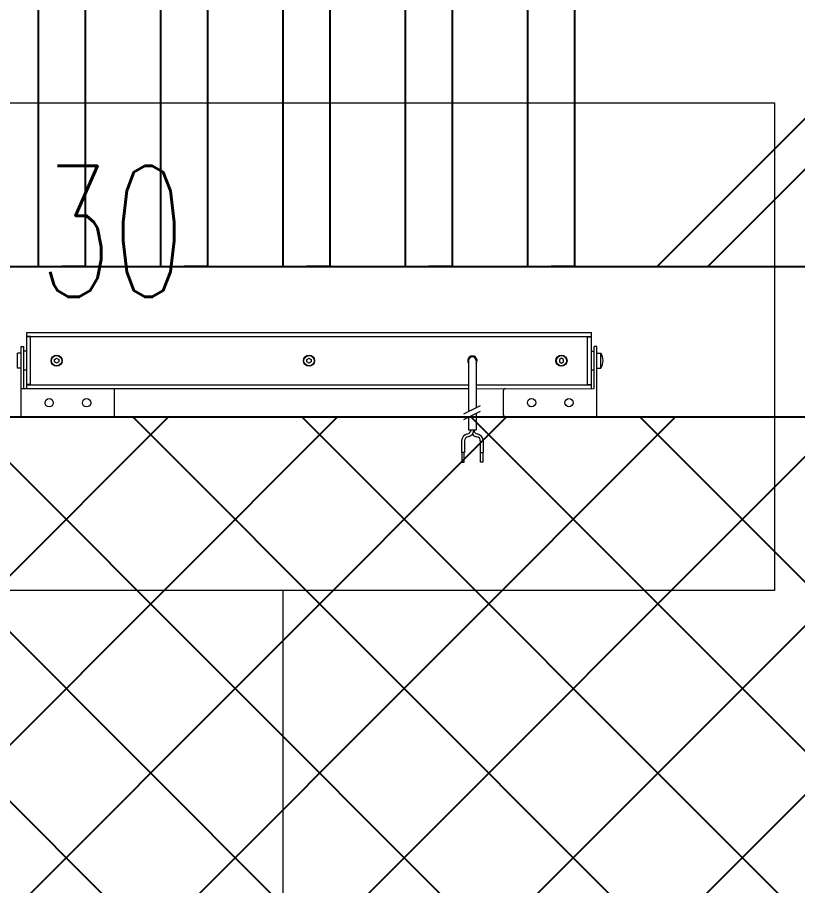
# Model space of a CAD drawing. Header units: millimetres. Extents: x 1734 to 22014, y 983 to 3953.
# Drawn here: x 19614.37 to 19655.82, y 1789.23 to 1835.34 of the extents above; entities that cross this region are included whole.
import ezdxf

# ---------------------------------------------------------------- set-up
doc = ezdxf.new("R2010")
doc.units = ezdxf.units.MM
for name, color, linetype in [('ARREDO_bacchette', 8, 'Continuous'), ('ELEV_hatch', 8, 'Continuous'), ('MATERIALS_transparent glass', 133, 'Continuous'), ('SURVEY_frames', 3, 'Continuous')]:
    doc.layers.add(name, color=color, linetype=linetype)
doc.layers.add('LD_light', color=240, linetype='Continuous', lineweight=5)
doc.layers.add('LD_text', color=7, linetype='Continuous', lineweight=9)
doc.styles.add('SIMPLEX', font='SIMPLEX.SHX', dxfattribs={"width": 0.65})

msp = doc.modelspace()

# ---------------------------------------------------------------- hatches: boundary and pattern name
at = {"layer": 'MATERIALS_transparent glass'}
h = msp.add_hatch(dxfattribs=at)
h.set_pattern_fill('AR-RROOF', color=144, scale=2.5, angle=-60.0254, style=0)
h.set_pattern_definition([(45, (18656.07, 5679.164), (53.8815, 143.6841), [952.5, -127, 317.5, -63.5]), (45, (18693.34, 5761.33), (-104.62, 14.8174), [190.5, -20.955, 381, -47.625]), (45, (18640.355, 5739.78), (203.4028, 263.5705), [508, -88.9, 254, -63.5])])
h.paths.add_polyline_path([(19605.913, 1822.116), (20013.982, 1822.116), (20013.982, 2106.116), (19605.913, 2106.116)])
at = {"layer": 'SURVEY_frames'}
h = msp.add_hatch(dxfattribs=at)
h.set_pattern_fill('ANSI37', color=144, scale=2, angle=-195.0254, style=0)
h.set_pattern_definition([(315, (18656.0706, 5679.1635), (4.490128, 4.490128), []), (45, (18656.0706, 5679.1635), (-4.490128, 4.490128), [])])
h.paths.add_polyline_path([(21080.175, 1764.116), (21080.175, 1814.116), (19456.527, 1814.116), (19456.448, 1764.116)])

# ---------------------------------------------------------------- linework, layer by layer
at = {"layer": 'ARREDO_bacchette'}
for p, q in [((19615.486, 1822.116), (19615.486, 2106.116)), ((19617.986, 1822.116), (19617.986, 2106.116)), ((19621.986, 1822.116), (19621.986, 2106.116)), ((19624.486, 1822.116), (19624.486, 2106.116)), ((19628.486, 1822.116), (19628.486, 2106.116)), ((19630.986, 1822.116), (19630.986, 2106.116)), ((19634.986, 1822.116), (19634.986, 2106.116)), ((19637.486, 1822.116), (19637.486, 2106.116)), ((19641.486, 1822.116), (19641.486, 2106.116)), ((19643.986, 1822.116), (19643.986, 2106.116)), ((19615.486, 1822.116), (19616.736, 1822.116)), ((19617.986, 1822.116), (19616.736, 1822.116)), ((19621.986, 1822.116), (19623.236, 1822.116)), ((19624.486, 1822.116), (19623.236, 1822.116)), ((19628.486, 1822.116), (19629.736, 1822.116)), ((19630.986, 1822.116), (19629.736, 1822.116)), ((19634.986, 1822.116), (19636.236, 1822.116)), ((19637.486, 1822.116), (19636.236, 1822.116)), ((19641.486, 1822.116), (19642.736, 1822.116)), ((19643.986, 1822.116), (19642.736, 1822.116))]:
    msp.add_line(p, q, dxfattribs=at)
at = {"layer": 'ELEV_hatch', "color": 144}
msp.add_lwpolyline([(19605.913, 1822.116), (20013.982, 1822.116), (20013.982, 2106.116), (19605.913, 2106.116)], close=True, dxfattribs=at)
at = {"layer": 'LD_light'}
for p, q in [((19614.866, 1818.598), (19644.866, 1818.598)), ((19614.866, 1815.617), (19614.866, 1818.598)), ((19614.866, 1818.399), (19644.866, 1818.399)), ((19615.065, 1818.399), (19614.866, 1818.399)), ((19615.065, 1818.374), (19614.866, 1818.374)), ((19615.065, 1815.841), (19615.065, 1818.374)), ((19644.667, 1818.374), (19644.866, 1818.374)), ((19644.667, 1815.841), (19644.667, 1818.374)), ((19644.866, 1815.617), (19644.866, 1818.598)), ((19614.568, 1817.852), (19614.717, 1817.852)), ((19614.568, 1814.127), (19614.568, 1817.852)), ((19614.717, 1815.617), (19614.717, 1817.852)), ((19645.164, 1817.857), (19645.015, 1817.857)), ((19645.015, 1815.622), (19645.015, 1817.857)), ((19645.164, 1814.132), (19645.164, 1817.857)), ((19614.369, 1816.71), (19614.369, 1817.505)), ((19614.568, 1817.505), (19614.369, 1817.505)), ((19614.866, 1817.604), (19614.717, 1817.604)), ((19644.866, 1817.609), (19645.015, 1817.609)), ((19645.164, 1817.509), (19645.363, 1817.509)), ((19645.363, 1816.715), (19645.363, 1817.509)), ((19638.345, 1817.107), (19638.345, 1814.414)), ((19638.742, 1817.107), (19638.742, 1814.613)), ((19614.568, 1816.71), (19614.369, 1816.71)), ((19614.866, 1816.611), (19614.717, 1816.611)), ((19644.866, 1816.615), (19645.015, 1816.615)), ((19645.164, 1816.715), (19645.363, 1816.715)), ((19638.345, 1815.617), (19614.568, 1815.617)), ((19615.065, 1815.841), (19614.866, 1815.841)), ((19614.866, 1815.816), (19638.345, 1815.816)), ((19619.535, 1814.227), (19619.535, 1815.518)), ((19638.742, 1815.816), (19644.866, 1815.816)), ((19638.742, 1815.617), (19645.015, 1815.622)), ((19640.197, 1814.231), (19640.197, 1815.523)), ((19644.667, 1815.841), (19644.866, 1815.841)), ((19638.088, 1814.286), (19638.968, 1814.726)), ((19619.435, 1814.127), (19614.568, 1814.127)), ((19638.088, 1813.984), (19638.968, 1814.424)), ((19638.345, 1814.113), (19638.345, 1813.435)), ((19638.742, 1814.311), (19638.742, 1813.435)), ((19640.296, 1814.132), (19645.164, 1814.132)), ((19638.345, 1813.435), (19638.742, 1813.435)), ((19637.972, 1812.847), (19637.972, 1812.229)), ((19638.121, 1812.847), (19638.121, 1812.229)), ((19638.966, 1812.847), (19638.966, 1812.229)), ((19639.115, 1812.847), (19639.115, 1812.229)), ((19638.121, 1812.229), (19637.972, 1812.229)), ((19638.966, 1812.229), (19639.115, 1812.229))]:
    msp.add_line(p, q, dxfattribs=at)
for points in [[(19616.565, 1817.044), (19616.455, 1816.981), (19616.346, 1817.044), (19616.346, 1817.171), (19616.455, 1817.234), (19616.565, 1817.171)], [(19629.975, 1817.044), (19629.866, 1816.981), (19629.757, 1817.044), (19629.757, 1817.171), (19629.866, 1817.234), (19629.975, 1817.171)], [(19643.167, 1817.044), (19643.277, 1816.981), (19643.386, 1817.044), (19643.386, 1817.171), (19643.277, 1817.234), (19643.167, 1817.171)], [(19637.983, 1812.229), (19637.983, 1811.716), (19638.111, 1811.716), (19638.111, 1812.229)], [(19639.104, 1812.229), (19639.104, 1811.716), (19638.976, 1811.716), (19638.976, 1812.229)]]:
    msp.add_lwpolyline(points, close=True, dxfattribs=at)
for centre, radius in [((19616.455, 1817.107), 0.298), ((19616.455, 1817.107), 0.273), ((19629.866, 1817.107), 0.298), ((19629.866, 1817.107), 0.273), ((19643.277, 1817.107), 0.298), ((19643.277, 1817.107), 0.273), ((19616.058, 1814.872), 0.219), ((19618.045, 1814.872), 0.219), ((19641.687, 1814.877), 0.219), ((19643.674, 1814.877), 0.219)]:
    msp.add_circle(centre, radius, dxfattribs=at)
for centre, radius, start, end in [((19638.543, 1817.107), 0.248, 323.1301, 216.8699), ((19638.543, 1817.107), 0.199, 0, 180), ((19644.789, 1817.112), 0.698, 325.292, 34.708), ((19619.435, 1815.518), 0.0993, 0, 90), ((19640.296, 1815.523), 0.0993, 90, 180), ((19619.435, 1814.227), 0.0993, 270, 0), ((19640.296, 1814.231), 0.0993, 180, 270), ((19638.345, 1812.847), 0.373, 99.5941, 180), ((19638.245, 1813.435), 0.224, 279.5941, 0), ((19638.245, 1813.435), 0.373, 279.5941, 0), ((19638.841, 1813.435), 0.373, 216.8699, 260.4059), ((19638.841, 1813.435), 0.224, 180, 260.4059), ((19638.742, 1812.847), 0.373, 0, 80.4059), ((19638.345, 1812.847), 0.224, 99.5941, 180), ((19638.742, 1812.847), 0.224, 0, 80.4059)]:
    msp.add_arc(centre, radius, start, end, dxfattribs=at)
at = {"layer": 'LD_text'}
msp.add_line((19628.482, 1804.895), (19628.481, 1674.5), dxfattribs=at)
msp.add_lwpolyline([(19602.37, 1830.796), (19654.593, 1830.796), (19654.593, 1804.895), (19602.37, 1804.895)], close=True, dxfattribs=at)
at = {"layer": 'SURVEY_frames', "color": 144}
for p, q in [((19605.913, 1822.116), (20104.128, 1822.116)), ((19456.448, 1814.116), (21080.175, 1814.116))]:
    msp.add_line(p, q, dxfattribs=at)

# ---------------------------------------------------------------- texts
at = {"layer": 'LD_light', "insert": (19613.881, 1827.449, 0), "char_height": 6.95364, "attachment_point": 2, "style": 'SIMPLEX'}
msp.add_mtext('{\\Fromans|c0;SB 30}', dxfattribs=at)

doc.saveas('drawing.dxf')
